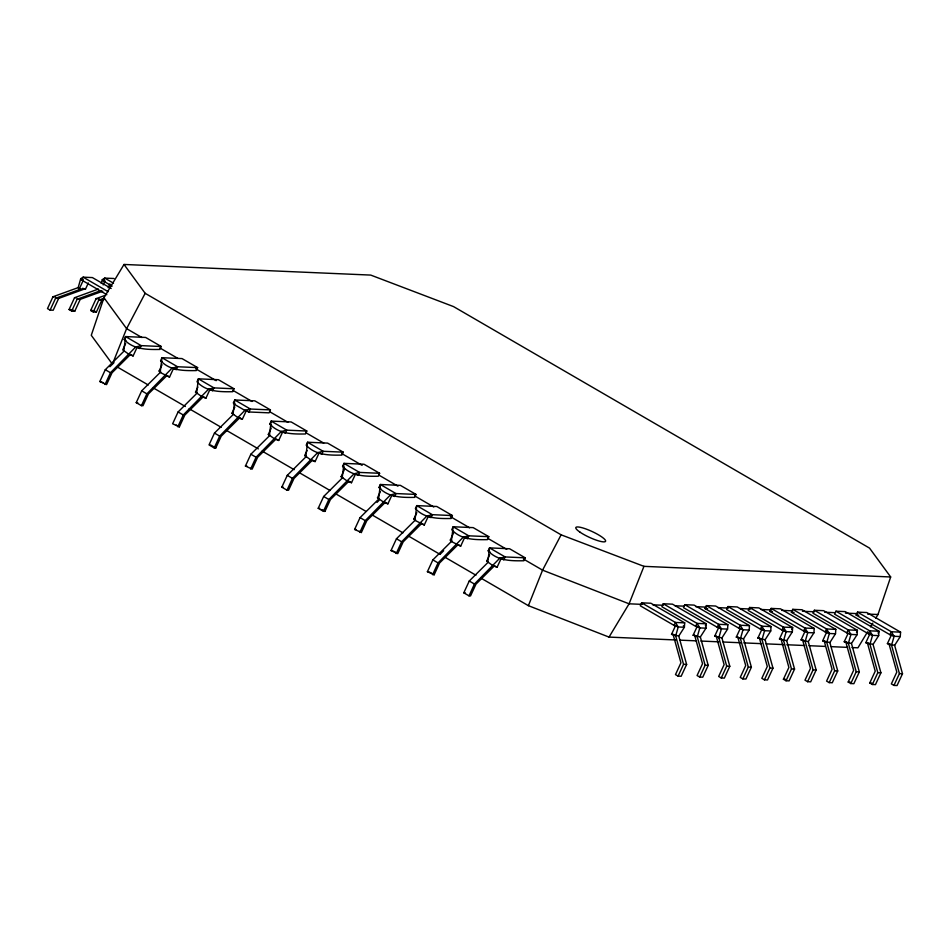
<?xml version="1.0" encoding="UTF-8"?>
<svg xmlns="http://www.w3.org/2000/svg" width="950" height="950" viewBox="0 0 950 950"><rect width="100%" height="100%" fill="white"/><g stroke="black" fill="none" stroke-linecap="round" stroke-linejoin="round"><path stroke-width="1.43" d="M678.086 676.115L683.537 664.299L675.676 635.906L678.229 626.988L674.084 625.409L640.288 605.791L641.654 602.834L650.904 603.238L684.701 622.856L684.392 627.249L678.763 636.049L686.624 664.442L681.162 676.246L678.086 676.115L675.486 674.607L680.936 662.791L673.075 634.398L671.531 634.339L675.628 625.48L678.229 626.988L684.392 627.249L683.335 625.812M705.981 628.188L706.289 623.794L672.493 604.164L663.242 603.773L661.877 606.717L695.673 626.347L699.806 627.914L705.981 628.188L700.34 636.975L708.213 665.368L702.751 677.172L699.675 677.041L697.074 675.533L702.525 663.729L694.664 635.336L693.12 635.265L696.623 627.677M727.569 629.114L727.878 624.72L694.082 605.102L684.819 604.699L683.466 607.656L717.262 627.273L721.394 628.852L727.569 629.114L721.929 637.901L729.802 666.294L724.339 678.11L721.252 677.967L718.663 676.459L724.114 664.656L716.252 636.262L714.709 636.191L718.794 627.344L721.394 628.852L718.853 637.771L726.714 666.164L721.252 677.967M749.158 630.04L749.467 625.646L715.659 606.029L706.408 605.625L705.054 608.582L738.851 628.199L742.983 629.779L749.158 630.04L743.518 638.839L751.391 667.221L745.928 679.036L742.841 678.906L740.24 677.398L745.703 665.582L737.841 637.189L736.297 637.129L740.383 628.271L742.983 629.779L740.442 638.697L748.303 667.09L742.841 678.906M770.747 630.978L771.044 626.584L737.248 606.955L727.997 606.563L726.631 609.508L760.428 629.137L764.572 630.705L770.747 630.978L765.106 639.766L772.967 668.159L767.517 679.962L764.429 679.832L761.829 678.324L767.291 666.508L759.43 638.127L757.886 638.056L761.971 629.197L764.572 630.705L762.031 639.635L769.892 668.028L764.429 679.832M792.336 631.904L792.633 627.511L758.836 607.893L749.586 607.489L748.22 610.446L782.016 630.064L786.161 631.643L792.336 631.904L786.695 640.692L794.556 669.085L789.106 680.889L786.018 680.758L783.418 679.25L788.88 667.446L781.019 639.053L779.475 638.982L783.56 630.135L786.161 631.643L783.607 640.561L791.481 668.954L786.018 680.758M813.924 632.831L814.221 628.437L780.425 608.819L771.174 608.416L769.809 611.373L803.605 630.99L807.749 632.569L813.924 632.831L808.284 641.63L816.145 670.011L810.694 681.827L807.607 681.696L805.006 680.176L810.469 668.373L802.596 639.979L801.064 639.92L805.149 631.061L807.749 632.569L805.196 641.488L813.069 669.881L807.607 681.696M835.501 633.769L835.81 629.375L802.014 609.746L792.763 609.354L791.398 612.299L825.194 631.928L829.338 633.496L835.501 633.769L829.873 642.556L837.734 670.949L832.283 682.753L829.196 682.623L826.595 681.114L832.057 669.299L824.184 640.918L822.653 640.846L826.738 631.988L829.338 633.496L826.785 642.426L834.658 670.819L829.196 682.623M857.09 634.695L857.399 630.301L823.602 610.672L814.352 610.28L812.986 613.225L846.783 632.854L850.927 634.434L857.09 634.695L851.461 643.482L859.322 671.876L853.872 683.679L850.784 683.549L848.184 682.041L853.646 670.237L845.773 641.844L844.229 641.773L847.744 634.184M878.679 635.621L878.988 631.227L845.191 611.61L835.941 611.206L834.575 614.163L868.371 633.781L872.516 635.36L878.679 635.621L873.05 644.409L880.911 672.802L875.461 684.617L872.373 684.487L869.773 682.967L875.223 671.163L867.362 642.77L865.818 642.711L869.915 633.852L868.371 633.781L869.737 630.836L878.988 631.227L878.073 633.199M900.268 636.559L900.576 632.154L866.78 612.536L857.529 612.144L856.164 615.089L889.96 634.719L894.104 636.286L900.268 636.559L894.639 645.347L902.5 673.74L897.049 685.544L893.962 685.413L891.361 683.905L896.812 672.089L888.951 643.696L887.407 643.637L891.504 634.778L889.96 634.719L891.326 631.762L900.576 632.154M101.222 283.444L102.315 279.621L104.737 278.113L113.988 278.504M699.675 677.041L705.126 665.238L697.264 636.844L699.806 627.914L697.039 623.39L663.242 603.773M850.784 683.549L856.235 671.745L848.374 643.352L850.927 634.434L848.148 629.898L814.352 610.28M872.373 684.487L877.824 672.671L869.962 644.278L872.516 635.36L869.737 630.836L835.941 611.206M893.962 685.413L899.413 673.597L891.551 645.216L894.104 636.286L891.326 631.762L857.529 612.144M875.758 618.224L877.978 614.519L890.672 576.971L869.523 548.102L453.554 306.601L370.726 275.084L124.011 264.456L103.966 297.742L91.271 335.303L112.421 364.159M890.672 576.971L643.957 566.342L629.078 603.808L609.033 637.094L528.39 605.673L481.032 578.17M112.967 362.793L126.611 328.641L145.16 293.312L124.011 264.456M528.39 605.673L542.569 570.154L561.117 534.826L643.957 566.342M50.101 310.104L55.551 298.3L80.786 289.121L78.185 287.613L52.951 296.792L47.5 308.596L50.101 310.104L53.188 310.234L58.639 298.431L83.861 289.251M102.802 291.151L80.228 299.357L74.777 311.173L71.689 311.042L69.089 309.522L74.539 297.718L98.444 289.026M79.242 289.049L83.327 280.191L80.726 278.683L78.185 287.613L79.242 289.049L85.405 289.322L88.326 282.993M71.689 311.042L77.14 299.226L101.044 290.534M104.476 299.321L101.816 300.295L96.354 312.099L93.278 311.968L90.677 310.46L96.128 298.644L105.426 295.272M103.17 284.917L104.916 281.129L102.315 279.621L103.372 281.058L112.136 286.152M93.278 311.968L98.729 300.152L104.037 298.229M108.169 287.719L109.915 283.919M125.649 343.567L122.728 349.897L128.986 354.35L130.53 354.421L112.029 372.78L106.578 384.596L99.833 381.508L105.296 369.704L123.785 351.334L125.578 336.573L145.623 337.44L161.227 346.501L159.861 349.446C147.333 349.647 133.297 349.624 124.224 339.53L125.578 336.573L141.182 345.634L161.227 346.501M105.034 384.524L110.485 372.721L135.672 347.011L141.182 345.634L139.816 348.591L137.216 347.071L133.131 355.929L128.986 354.35M141.431 405.662L146.882 393.846L172.069 368.137L177.579 366.759L176.213 369.716L173.612 368.208L169.527 377.067L166.927 375.559L148.426 393.918L142.975 405.721L141.431 405.662L136.23 402.646L141.692 390.83L160.182 372.471L161.975 357.711L182.02 358.577L197.624 367.626L196.258 370.583C183.73 370.773 169.694 370.749 160.621 360.656L161.975 357.711L177.579 366.759L197.624 367.626M169.527 377.067L160.182 372.471L159.125 371.022L162.046 364.705M234.021 388.764L213.976 387.897L198.372 378.836L197.006 381.793C206.091 391.887 220.127 391.911 232.655 391.709L234.021 388.764L218.417 379.703L198.372 378.836L196.579 393.597L178.089 411.968L172.627 423.771L179.372 426.859L184.822 415.055L203.324 396.684L205.924 398.192L209.428 390.604M177.828 426.787L183.279 414.984L208.466 389.274L213.976 387.897L212.61 390.854L210.876 389.844M205.924 398.192L201.78 396.625L195.522 392.16L197.861 387.101M270.418 409.889L250.373 409.034L234.769 399.974L232.976 414.734L214.474 433.093L209.024 444.909L214.225 447.925L215.769 447.984L221.219 436.181L239.721 417.822L242.309 419.33L246.406 410.471L244.862 410.4L234.472 404.367L233.403 402.919L234.769 399.974L254.814 400.841L270.418 409.889L269.052 412.846L249.007 411.979L244.862 410.4L219.676 436.109L214.225 447.925M242.309 419.33L238.177 417.751L231.919 413.286L234.84 406.968M271.237 428.094L268.316 434.423L274.574 438.888L276.118 438.947L257.616 457.318L252.166 469.122L245.421 466.034L250.871 454.231L269.373 435.86L271.166 421.099L291.211 421.966L306.814 431.027L305.449 433.972C292.921 434.174 278.884 434.15 269.8 424.056L271.166 421.099L286.769 430.16L306.814 431.027M250.622 469.051L256.072 457.247L281.259 431.537L286.769 430.16L285.404 433.117L281.259 431.537M274.574 438.888L278.706 440.456L282.803 431.609M287.019 490.188L292.469 478.372L317.656 452.663L323.166 451.298L321.801 454.242L319.2 452.734L315.103 461.593L312.503 460.085L294.013 478.444L288.562 490.247L287.019 490.188L281.817 487.172L287.268 475.356L305.769 456.997L307.562 442.237L327.608 443.104L343.211 452.152L341.846 455.109C329.317 455.311 315.281 455.276 306.197 445.182L307.562 442.237L323.166 451.298L343.211 452.152M315.103 461.593L310.971 460.014L304.713 455.549L307.052 450.49M323.416 511.314L328.866 499.51L354.053 473.801L359.563 472.423L358.197 475.38L355.597 473.872L351.5 482.719L348.899 481.211L330.41 499.581L324.959 511.385L323.416 511.314L318.214 508.298L323.665 496.494L342.166 478.123L343.959 463.363L364.004 464.229L379.608 473.29L378.242 476.235C365.714 476.437 351.678 476.413 342.594 466.319L343.959 463.363L359.563 472.423L379.608 473.29M351.5 482.719L347.367 481.151L341.109 476.686L344.613 469.098M359.812 532.451L365.263 520.648L390.45 494.926L391.994 494.997L387.897 503.856L385.296 502.348L366.807 520.707L361.356 532.511L354.611 529.435L360.062 517.619L378.563 499.261L380.356 484.5L400.401 485.367L416.005 494.416L414.639 497.372C402.111 497.574 388.075 497.539 378.991 487.457L380.356 484.5L395.96 493.561L416.005 494.416M387.897 503.856L383.764 502.277L377.506 497.812L380.428 491.494M396.209 553.577L401.66 541.773L426.847 516.064L432.357 514.686L430.991 517.643L428.391 516.135L424.294 524.982L421.693 523.474L403.204 541.844L397.753 553.648L391.008 550.561L396.459 538.757L414.96 520.386L416.753 505.626L436.798 506.492L452.402 515.553L451.036 518.498C438.508 518.7 424.472 518.676 415.387 508.582L416.753 505.626L432.357 514.686L452.402 515.553M424.294 524.982L414.96 520.386L413.903 518.949L416.824 512.62M432.606 574.714L438.057 562.911L463.244 537.189L468.754 535.824L467.388 538.769L464.787 537.261L460.691 546.119L458.09 544.611L439.601 562.97L434.15 574.786L427.405 571.698L432.856 559.883L451.357 541.524L453.15 526.763L473.195 527.63L488.799 536.679L487.433 539.636C474.905 539.837 460.869 539.814 451.784 529.72L453.15 526.763L468.754 535.824L488.799 536.679M460.691 546.119L451.357 541.524L450.3 540.075L453.803 532.487M469.003 595.84L474.454 584.036L499.641 558.327L505.151 556.949L503.785 559.906L501.184 558.398L497.088 567.245L494.487 565.737L475.997 584.107L470.535 595.911L469.003 595.84L463.802 592.824L469.253 581.02L487.754 562.649L489.547 547.889L509.592 548.756L525.196 557.816L523.83 560.761C511.302 560.963 497.266 560.939 488.181 550.846L489.547 547.889L505.151 556.949L525.196 557.816M497.088 567.245L492.943 565.678L486.697 561.212L489.618 554.883M674.084 625.409L675.45 622.464L684.701 622.856M695.673 626.347L697.039 623.39L706.289 623.794L705.375 625.753M738.851 628.199L740.204 625.254L749.467 625.646M760.428 629.137L761.793 626.181L771.044 626.584M791.73 629.482L792.633 627.511L783.382 627.107L749.586 607.489M825.194 631.928L826.559 628.971L835.81 629.375M846.783 632.854L848.148 629.898L857.399 630.301L856.496 632.273M867.587 631.786L857.933 647.817L852.008 647.556M870.556 626.857L872.789 623.153M109.915 366.712L114.024 362.627M377.019 502.384L379.074 500.341M440.562 553.826L443.65 550.774M244.862 410.4L250.373 409.034L249.007 411.979L247.273 410.97M390.45 494.926L395.96 493.561L394.594 496.506L392.861 495.496M83.327 280.191L81.783 280.131L80.726 278.683L83.149 277.174L92.399 277.578L111.186 288.479M104.916 281.129L103.372 281.058L104.737 278.113L113.501 283.195M52.951 296.792L55.017 296.875M74.539 297.718L76.606 297.813M96.128 298.644L99.216 298.787M55.551 298.3L58.639 298.431M77.14 299.226L80.228 299.357M98.729 300.152L101.816 300.295M69.089 309.522L71.143 309.617M90.677 310.46L92.732 310.543M172.069 368.137L173.612 368.208M165.383 375.488L166.927 375.559M99.833 381.508L103.455 382.779M208.466 389.274L210.009 389.334M201.78 396.625L203.324 396.684M136.23 402.646L137.774 402.705M238.177 417.751L239.721 417.822M317.656 452.663L319.2 452.734M245.421 466.034L246.964 466.106M354.053 473.801L355.597 473.872M281.817 487.172L283.361 487.231M383.764 502.277L385.296 502.348M318.214 508.298L319.758 508.369M420.161 523.414L421.693 523.474M354.611 529.435L356.155 529.494M391.008 550.561L392.552 550.632M499.641 558.327L501.184 558.398M427.405 571.698L428.949 571.758M463.802 592.824L465.346 592.895M642.414 604.378L629.078 603.808L542.569 570.154L523.379 559.004M652.793 604.829L663.159 605.269M675.011 605.779L683.905 606.159M695.756 606.67L706.123 607.121M717.974 607.632L728.341 608.083M740.193 608.594L750.571 609.033M760.938 609.484L771.305 609.936M781.684 610.375L792.051 610.826M802.418 611.266L814.281 611.776M824.648 612.227L835.014 612.679M845.393 613.118L857.244 613.629M867.611 614.08L877.978 614.519M705.054 608.582L707.691 608.689M769.809 611.373L772.457 611.479M791.398 612.299L794.046 612.418M856.164 615.089L858.812 615.208M727.878 624.72L718.616 624.316L684.819 604.699M814.221 628.437L804.971 628.045L771.174 608.416M718.794 627.344L717.262 627.273L718.616 624.316L721.394 628.852M783.56 630.135L782.016 630.064L783.382 627.107L786.161 631.643M805.149 631.061L803.605 630.99L804.971 628.045L807.749 632.569M671.531 634.339L678.763 636.049M693.12 635.265L700.34 636.975M714.709 636.191L721.929 637.901M736.297 637.129L743.518 638.839M757.886 638.056L765.106 639.766M779.475 638.982L786.695 640.692M801.064 639.92L808.284 641.63M822.653 640.846L829.873 642.556M844.229 641.773L851.461 643.482M865.818 642.711L873.05 644.409M887.407 643.637L894.639 645.347M609.033 637.094L675.711 639.967M680.153 640.158L696.445 640.858M700.898 641.048L718.675 641.82M723.116 642.01L740.893 642.77M743.862 642.901L761.639 643.661M766.08 643.863L783.857 644.623M786.826 644.753L804.602 645.513M809.044 645.703L825.348 646.416M831.274 646.665L847.566 647.366M683.537 664.299L686.624 664.442M705.126 665.238L708.213 665.368M726.714 666.164L729.802 666.294M748.303 667.09L751.391 667.221M769.892 668.028L772.967 668.159M791.481 668.954L794.556 669.085M813.069 669.881L816.145 670.011M834.658 670.819L837.734 670.949M856.235 671.745L859.322 671.876M877.824 672.671L880.911 672.802M899.413 673.597L902.5 673.74M783.418 679.25L785.472 679.345M848.184 682.041L850.238 682.136M869.773 682.967L871.827 683.062M82.65 288.266L85.405 289.322M892.371 635.277L894.104 636.286M888.951 643.696L891.551 645.216M870.782 634.351L872.516 635.36M867.362 642.77L869.962 644.278M849.193 633.424L850.927 634.434M792.763 609.354L826.559 628.971L829.338 633.496M845.773 641.844L848.374 643.352M824.184 640.918L826.785 642.426M802.596 639.979L805.196 641.488M727.997 606.563L761.793 626.181L764.572 630.705M781.019 639.053L783.607 640.561M706.408 605.625L740.204 625.254L742.983 629.779M759.43 638.127L762.031 639.635M737.841 637.189L740.442 638.697M145.16 293.312L561.117 534.826M716.252 636.262L718.853 637.771M697.217 626.406L699.806 627.914M108.193 291.709L83.149 277.174L81.783 280.131L106.827 294.666M641.654 602.834L675.45 622.464L678.229 626.988M694.664 635.336L697.264 636.844M673.075 634.398L675.676 635.906M141.966 337.559L126.611 328.641L103.966 297.742M159.885 347.961L177.804 358.364M195.724 368.778L216.208 380.665M232.845 390.319L252.035 401.47M269.954 411.872L287.874 422.275M305.793 432.678L323.713 443.08M341.632 453.483L362.104 465.369M378.753 475.036L397.943 486.186M414.58 495.841L433.782 506.991M450.419 516.646L469.621 527.796M487.54 538.199L506.73 549.349M94.632 311.089L96.354 312.099M124.224 339.53L125.946 340.539M160.621 360.656L162.343 361.665M233.403 402.919L235.137 403.928M269.8 424.056L271.534 425.066M342.594 466.319L344.327 467.329M378.991 487.457L380.724 488.454M488.181 550.846L489.915 551.855M73.043 310.163L74.777 311.173M131.397 354.92L133.131 355.929M159.125 371.022L160.859 372.032M195.522 392.16L197.256 393.169M231.919 413.286L233.652 414.295M268.316 434.423L270.049 435.433M276.973 439.458L278.706 440.456M304.713 455.549L306.446 456.558M341.109 476.686L342.843 477.696M377.506 497.812L379.24 498.821M413.903 518.949L415.637 519.959M450.3 540.075L452.034 541.084M486.697 561.212L488.419 562.222M117.539 367.139L148.259 384.976M153.377 387.944L185.381 406.517M189.216 408.749L221.219 427.322M226.338 430.303L258.329 448.875M262.164 451.108L294.168 469.68M299.286 472.661L330.006 490.485M335.124 493.466L365.845 511.302M372.234 515.007L402.954 532.843M408.072 535.824L440.076 554.396M445.194 557.365L475.914 575.201M105.296 369.704L110.485 372.721M141.692 390.83L146.882 393.846M178.089 411.968L183.279 414.984M214.474 433.093L219.676 436.109M250.871 454.231L256.072 457.247M287.268 475.356L292.469 478.372M323.665 496.494L328.866 499.51M360.062 517.619L365.263 520.648M396.459 538.757L401.66 541.773M432.856 559.883L438.057 562.911M469.253 581.02L474.454 584.036M176.249 425.042L179.372 426.859M210.567 444.968L215.769 447.984M321.836 509.568L324.959 511.385M359.266 531.311L361.356 532.511M393.585 551.237L396.708 553.043M429.982 572.363L434.15 574.786M579.975 532.143A16.411 3.218 24.8 0 0 605.079 541.702A16.411 3.218 24.8 0 0 586.969 529.352A16.411 3.218 24.8 0 0 579.975 532.143"/></g></svg>
